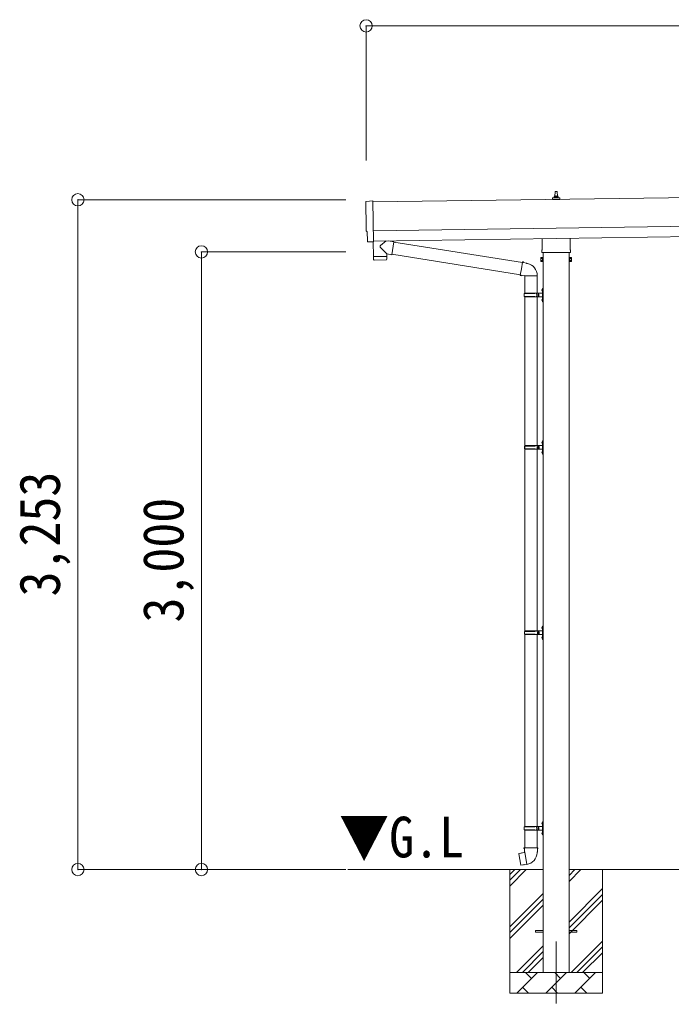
# Model space of a CAD drawing. Units: millimetres at full size, sheet at 1:60. Extents: x -16864 to 16864, y -11640 to 11640.
# Drawn here: x -2749 to 416, y -7512 to -2735 of the extents above; entities that cross this region are included whole.
import ezdxf
from ezdxf.enums import TextEntityAlignment as Align

# ---------------------------------------------------------------- set-up
doc = ezdxf.new("R2010")
doc.units = ezdxf.units.MM
doc.header["$LTSCALE"] = 60
doc.header["$PDMODE"] = 32
doc.header["$PDSIZE"] = 60
doc.linetypes.add('CHAIN1', pattern=[8, 5, -1, 1, -1])
for name, color, linetype, lineweight in [('0-1_Defpoints', 7, 'CHAIN1', 9), ('0-2_TEXT1', 4, 'Continuous', 9), ('0-3_SHAPE', 7, 'Continuous', 9), ('0-7_PARTS2', 7, 'Continuous', 9), ('0-8_TABLE1', 6, 'Continuous', 9), ('0-9_DIM1', 7, 'Continuous', 9)]:
    doc.layers.add(name, color=color, linetype=linetype, lineweight=lineweight)
doc.styles.add('ＭＳ ゴシック', font='')
doc.styles.get('ＭＳ ゴシック').set_extended_font_data('MS Gothic')

msp = doc.modelspace()

# ---------------------------------------------------------------- linework, layer by layer
at = {"layer": '0-1_Defpoints'}
msp.add_line((-143.3, -7212.64), (-143.3, -7561.64), dxfattribs=at)
at = {"layer": '0-2_TEXT1'}
for p, q in [((4596.76, -3539.95), (-1033.7, -3620.38)), ((-149, -3593.38), (-148.27, -3569.86)), ((-147.27, -3568.88), (-138.72, -3568.88)), ((-137.72, -3569.86), (-137, -3593.38)), ((-161.25, -3608.88), (-161.25, -3601.17)), ((-124.75, -3608.88), (-161.25, -3608.88)), ((-160.86, -3600.38), (-125.13, -3600.38)), ((-160.48, -3600.2), (-153.76, -3598.57)), ((-153.38, -3598.38), (-132.61, -3598.38)), ((-153, -3597.6), (-153, -3593.38)), ((-152, -3593.38), (-134, -3593.38)), ((-133, -3597.6), (-133, -3593.38)), ((-125.51, -3600.2), (-132.23, -3598.57)), ((-124.75, -3608.88), (-124.75, -3601.17)), ((-1031.7, -3760.37), (4598.76, -3679.93)), ((-1030.99, -3810.36), (4599.48, -3729.93)), ((-1050.56, -3814.41), (-1057.49, -3814.15)), ((-211.6, -3852.87), (-211.6, -3798.66)), ((-75, -3796.71), (-75, -3852.87)), ((-213.3, -3861.64), (-213.3, -3856.14)), ((-75.37, -3865.14), (-211.24, -3865.14)), ((-205.8, -3865.14), (-205.8, -7362.64)), ((-80.8, -7362.64), (-80.8, -3865.14)), ((-73.3, -3856.14), (-73.3, -3861.64)), ((-217.3, -3891.14), (-216.54, -3889.83)), ((-217.3, -3891.14), (-217.3, -3908.14)), ((-217.3, -3908.14), (-216.54, -3909.46)), ((-210.3, -3894.73), (-216.54, -3894.73)), ((-210.3, -3904.55), (-216.54, -3904.55)), ((-210.3, -3909.46), (-216.54, -3909.46)), ((-207.8, -3908.84), (-210.3, -3908.84)), ((-78.8, -3908.84), (-76.3, -3908.84)), ((-76.3, -3894.73), (-70.06, -3894.73)), ((-76.3, -3904.55), (-70.06, -3904.55)), ((-76.3, -3909.46), (-70.06, -3909.46)), ((-69.3, -3891.14), (-70.06, -3889.83)), ((-69.3, -3908.14), (-70.06, -3909.46)), ((-69.3, -3891.14), (-69.3, -3908.14)), ((-243.3, -7158.14), (-205.8, -7158.14)), ((-243.3, -7167.14), (-243.3, -7158.14)), ((-243.3, -7158.14), (-205.8, -7158.14)), ((-243.3, -7167.14), (-243.3, -7158.14)), ((-80.8, -7158.14), (-43.3, -7158.14)), ((-80.8, -7158.14), (-43.3, -7158.14)), ((-43.3, -7167.14), (-43.3, -7158.14)), ((-43.3, -7167.14), (-43.3, -7158.14)), ((-243.3, -7167.14), (-205.8, -7167.14)), ((-243.3, -7167.14), (-205.8, -7167.14)), ((-80.8, -7167.14), (-43.3, -7167.14)), ((-80.8, -7167.14), (-43.3, -7167.14))]:
    msp.add_line(p, q, dxfattribs=at)
for points in [[(-1065.32, -3617.4), (-1033.77, -3615.29), (-1030.95, -3813.13)], [(-1060.37, -3811.2), (-1061.04, -3764.17), (-1061.64, -3764.18)], [(-1049.82, -3814.13), (-1049.17, -3813.49), (-1030.93, -3814.13)], [(-210.3, -3909.46), (-210.3, -3889.83), (-216.54, -3889.83)], [(-210.3, -3908.84), (-210.3, -3890.44), (-207.8, -3890.44)], [(-76.3, -3908.84), (-76.3, -3890.44), (-78.8, -3890.44)], [(-76.3, -3909.46), (-76.3, -3889.83), (-70.06, -3889.83)]]:
    msp.add_lwpolyline(points, dxfattribs=at)
for points in [[(-207.8, -3910.14), (-207.8, -3889.14), (-205.8, -3889.14), (-205.8, -3910.14)], [(-78.8, -3910.14), (-78.8, -3889.14), (-80.8, -3889.14), (-80.8, -3910.14)]]:
    msp.add_lwpolyline(points, close=True, dxfattribs=at)
for centre, radius, start, end in [((-147.27, -3569.88), 1, 90, 178.60509), ((-138.72, -3569.88), 1, 1.39491, 90), ((-160.25, -3601.17), 1, 103.62699, 180), ((-154, -3597.6), 1, 283.62699, 0), ((-148.91, -3594.02), 4.13, 90, 171.17633), ((-152, -3594.38), 1, 90, 180), ((-139.66, -3593.38), 4.83, 133.60282, 180), ((-146.33, -3593.38), 4.83, 0, 46.39718), ((-137.08, -3594.02), 4.13, 8.82367, 90), ((-134, -3594.38), 1, 0, 90), ((-132, -3597.6), 1, 180, 256.37301), ((-125.75, -3601.17), 1, 0, 76.37301), ((-209.3, -3856.14), 4, 125.09963, 180), ((-209.3, -3861.64), 4, 180, 194.47751), ((-209.3, -3861.64), 4, 194.47751, 241.04498), ((-77.3, -3861.64), 4, 298.95502, 345.52249), ((-77.3, -3856.14), 4, 0, 54.90037), ((-77.3, -3861.64), 4, 345.52249, 0), ((-212.96, -3892.28), 4.34, 145.61575, 214.38425), ((-212.96, -3907), 4.34, 145.61575, 214.38425), ((-201.06, -3899.64), 16.24, 162.41205, 197.58795), ((-73.65, -3892.28), 4.34, 325.61575, 34.38425), ((-85.54, -3899.64), 16.24, 342.41205, 17.58795), ((-73.65, -3907), 4.34, 325.61575, 34.38425)]:
    msp.add_arc(centre, radius, start, end, dxfattribs=at)
for centre, major_axis, ratio, start_param, end_param in [((-1065.12, -3620.39), (-3, -0.04), 0.99863, 4.7647489, 6.2979817), ((-5829.49, -3758.89), (4762.89, 68.04), 0.99863, 6.2686928, 6.2979817), ((-1061.7, -3759.78), (-4.41, -0.06), 0.99863, 6.2686928, 7.8539816), ((-1057.37, -3811.15), (-2.15, -2.1), 0.9974, 5.5252311, 7.0411395), ((-1050.52, -3813.41), (-0.717, -0.7), 0.9974, 0.7579542, 1.5707963)]:
    msp.add_ellipse(centre, major_axis=major_axis, ratio=ratio, start_param=start_param, end_param=end_param, dxfattribs=at)
at = {"layer": '0-3_SHAPE'}
for p, q in [((-205.8, -6862.64), (-1154.75, -6862.64)), ((-368.3, -6862.64), (-368.3, -7462.64)), ((-368.3, -6886.12), (-344.82, -6862.64)), ((-368.3, -6914.41), (-316.54, -6862.64)), ((-368.3, -6942.69), (-288.25, -6862.64)), ((1694.2, -6862.64), (-80.8, -6862.64)), ((-80.8, -6891.47), (-51.98, -6862.64)), ((-80.8, -6919.75), (-23.69, -6862.64)), ((81.7, -6862.64), (81.7, -7462.64)), ((-80.8, -7117.74), (81.7, -6955.24)), ((-368.3, -7140.68), (-205.8, -6978.18)), ((-368.3, -7168.97), (-205.8, -7006.47)), ((-80.8, -7146.02), (81.7, -6983.52)), ((-80.8, -7174.31), (81.7, -7011.81)), ((-368.3, -7197.25), (-205.8, -7034.75)), ((-71.15, -7362.64), (81.7, -7209.8)), ((-335.7, -7362.64), (-205.8, -7232.74)), ((-307.42, -7362.64), (-205.8, -7261.02)), ((-42.86, -7362.64), (81.7, -7238.08)), ((-279.14, -7362.64), (-205.8, -7289.31)), ((-14.58, -7362.64), (81.7, -7266.37)), ((-368.3, -7362.64), (81.7, -7362.64)), ((-334.73, -7462.64), (-234.73, -7362.64)), ((-263.28, -7391.2), (-291.83, -7362.64)), ((-193.3, -7462.64), (-93.3, -7362.64)), ((-121.86, -7391.2), (-150.41, -7362.64)), ((-51.88, -7462.64), (48.12, -7362.64)), ((19.56, -7391.2), (-8.99, -7362.64)), ((-306.17, -7434.09), (-277.62, -7462.64)), ((-164.75, -7434.09), (-136.2, -7462.64)), ((-23.33, -7434.09), (5.22, -7462.64)), ((81.7, -7462.64), (-368.3, -7462.64))]:
    msp.add_line(p, q, dxfattribs=at)
at = {"layer": '0-8_TABLE1'}
for p, q in [((-1066.3, -2765), (-1066.3, -3419.33)), ((10282.7, -2765), (-1066.3, -2765)), ((-2466.3, -3609.35), (-1165.61, -3609.35)), ((-2466.3, -3609.35), (-2466.3, -6862.64)), ((-1866.3, -3862.64), (-1165.61, -3862.64)), ((-1866.3, -3862.64), (-1866.3, -6862.64)), ((-2466.3, -6862.64), (-1165.61, -6862.64))]:
    msp.add_line(p, q, dxfattribs=at)
for p in [(-1066.3, -2765), (-2466.3, -3609.35), (-1866.3, -3862.64), (-2466.3, -6862.64), (-1866.3, -6862.64)]:
    msp.add_point(p, dxfattribs=at)
at = {"layer": '0-9_DIM1'}
for p, q in [((-1030.95, -3813.13), (-1030.93, -3814.13)), ((-969.54, -3809.48), (-997.19, -3832)), ((-931.92, -3813.49), (-957.76, -3809.32)), ((-931.92, -3813.49), (-942.08, -3876.38)), ((-932.22, -3815.33), (-306.87, -3914.89)), ((-966.49, -3872.43), (-997.36, -3839.33)), ((-1030.3, -3886.36), (-1029.89, -3899.41)), ((-969.31, -3901.49), (-1026.84, -3902.31)), ((-1025.82, -3885.3), (-1025.78, -3886.3)), ((-970.82, -3884.51), (-970.83, -3885.51)), ((-966.49, -3872.43), (-942.08, -3876.38)), ((-966.49, -3872.43), (-966.32, -3884.45)), ((-941.79, -3874.56), (-317.29, -3973.99)), ((-306.55, -3913.07), (-312.08, -3944.44)), ((-306.55, -3913.07), (-305.4, -3911.09)), ((-305.4, -3911.09), (-301.84, -3911.72)), ((-301.84, -3911.72), (-301.43, -3914.07)), ((-286.91, -3916.89), (-285.23, -3918.52)), ((-317.61, -3975.81), (-312.08, -3944.44)), ((-285.23, -3918.52), (-283.11, -3918.97)), ((-317.61, -3975.81), (-317.21, -3978.06)), ((-317.61, -3975.81), (-312.46, -3976.62)), ((-317.21, -3978.06), (-313.65, -3978.69)), ((-313.65, -3978.69), (-312.46, -3976.62)), ((-312.46, -3976.62), (-297.85, -3978.93)), ((-297.85, -3978.93), (-295.65, -3977.95)), ((-235.35, -3978.35), (-296.53, -3978.35)), ((-295.8, -3978.35), (-295.8, -4063.56)), ((-235.8, -3978.35), (-235.8, -4063.56)), ((-212.11, -4046.41), (-210.06, -4047.41)), ((-210.84, -4044.41), (-210.2, -4044.41)), ((-210.84, -4044.41), (-210.84, -4052.71)), ((-210.84, -4052.71), (-210.2, -4052.71)), ((-210.2, -4044.41), (-210.2, -4052.71)), ((-210.2, -4044.41), (-209.8, -4044.81)), ((-210.2, -4052.71), (-209.8, -4052.31)), ((-210.06, -4047.41), (-209.45, -4048.56)), ((-209.8, -4040.56), (-206.8, -4039.06)), ((-209.8, -4040.56), (-209.8, -4072.56)), ((-209.8, -4044.81), (-209.8, -4052.31)), ((-206.8, -4039.06), (-206.8, -4072.56)), ((-206.8, -4039.06), (-205.8, -4039.06)), ((-205.8, -4039.06), (-205.8, -4072.56)), ((-298.8, -4065.56), (-248.47, -4065.56)), ((-298.8, -4079.56), (-248.47, -4079.56)), ((-297.8, -4063.56), (-211.8, -4063.56)), ((-297.8, -4063.56), (-297.8, -4065.56)), ((-297.8, -4081.56), (-297.8, -4079.56)), ((-297.8, -4081.56), (-211.8, -4081.56)), ((-295.8, -4081.56), (-295.8, -5703.64)), ((-238.8, -4063.56), (-238.8, -4068.06)), ((-238.8, -4068.06), (-236.8, -4068.06)), ((-238.8, -4081.56), (-238.8, -4077.06)), ((-238.8, -4077.06), (-236.8, -4077.06)), ((-236.8, -4068.06), (-236.8, -4072.56)), ((-236.8, -4077.06), (-236.8, -4072.56)), ((-235.8, -4081.56), (-235.8, -5703.64)), ((-230.8, -4063.56), (-230.8, -4072.56)), ((-230.8, -4068.06), (-227.8, -4068.06)), ((-230.8, -4081.56), (-230.8, -4072.56)), ((-230.8, -4077.06), (-227.8, -4077.06)), ((-227.8, -4068.06), (-227.8, -4072.56)), ((-227.8, -4077.06), (-227.8, -4072.56)), ((-212.11, -4094.41), (-210.06, -4095.41)), ((-210.84, -4092.41), (-210.2, -4092.41)), ((-210.84, -4092.41), (-210.84, -4100.71)), ((-210.84, -4100.71), (-210.2, -4100.71)), ((-210.2, -4092.41), (-210.2, -4100.71)), ((-210.2, -4092.41), (-209.8, -4092.81)), ((-210.2, -4100.71), (-209.8, -4100.31)), ((-210.06, -4095.41), (-209.45, -4096.56)), ((-209.8, -4104.56), (-209.8, -4072.56)), ((-209.8, -4092.81), (-209.8, -4100.31)), ((-209.8, -4104.56), (-206.8, -4106.06)), ((-206.8, -4106.06), (-206.8, -4072.56)), ((-206.8, -4106.06), (-205.8, -4106.06)), ((-205.8, -4106.06), (-205.8, -4072.56)), ((-296.3, -4805.64), (-245.97, -4805.64)), ((-296.3, -4819.64), (-245.97, -4819.64)), ((-295.3, -4803.64), (-295.3, -4805.64)), ((-295.3, -4803.64), (-211.8, -4803.64)), ((-295.3, -4821.64), (-295.3, -4819.64)), ((-295.3, -4821.64), (-211.8, -4821.64)), ((-236.3, -4803.64), (-236.3, -4808.14)), ((-236.3, -4808.14), (-234.3, -4808.14)), ((-236.3, -4821.64), (-236.3, -4817.14)), ((-236.3, -4817.14), (-234.3, -4817.14)), ((-234.3, -4808.14), (-234.3, -4812.64)), ((-234.3, -4817.14), (-234.3, -4812.64)), ((-228.3, -4803.64), (-228.3, -4812.64)), ((-228.3, -4808.14), (-225.3, -4808.14)), ((-228.3, -4821.64), (-228.3, -4812.64)), ((-228.3, -4817.14), (-225.3, -4817.14)), ((-225.3, -4808.14), (-225.3, -4812.64)), ((-225.3, -4817.14), (-225.3, -4812.64)), ((-212.11, -4786.49), (-210.06, -4787.49)), ((-210.84, -4784.49), (-210.2, -4784.49)), ((-210.84, -4784.49), (-210.84, -4792.79)), ((-210.84, -4792.79), (-210.2, -4792.79)), ((-210.2, -4784.49), (-210.2, -4792.79)), ((-210.2, -4784.49), (-209.8, -4784.89)), ((-210.2, -4792.79), (-209.8, -4792.39)), ((-210.06, -4787.49), (-209.45, -4788.64)), ((-209.8, -4780.64), (-206.8, -4779.14)), ((-209.8, -4780.64), (-209.8, -4812.64)), ((-209.8, -4784.89), (-209.8, -4792.39)), ((-209.8, -4844.64), (-209.8, -4812.64)), ((-206.8, -4779.14), (-206.8, -4812.64)), ((-206.8, -4779.14), (-205.8, -4779.14)), ((-206.8, -4846.14), (-206.8, -4812.64)), ((-205.8, -4779.14), (-205.8, -4812.64)), ((-205.8, -4846.14), (-205.8, -4812.64)), ((-212.11, -4834.49), (-210.06, -4835.49)), ((-210.84, -4832.49), (-210.2, -4832.49)), ((-210.84, -4832.49), (-210.84, -4840.79)), ((-210.84, -4840.79), (-210.2, -4840.79)), ((-210.2, -4832.49), (-210.2, -4840.79)), ((-210.2, -4832.49), (-209.8, -4832.89)), ((-210.2, -4840.79), (-209.8, -4840.39)), ((-210.06, -4835.49), (-209.45, -4836.64)), ((-209.8, -4832.89), (-209.8, -4840.39)), ((-209.8, -4844.64), (-206.8, -4846.14)), ((-206.8, -4846.14), (-205.8, -4846.14)), ((-210.84, -5684.49), (-210.2, -5684.49)), ((-210.84, -5684.49), (-210.84, -5692.79)), ((-210.2, -5684.49), (-210.2, -5692.79)), ((-210.2, -5684.49), (-209.8, -5684.89)), ((-209.8, -5680.64), (-206.8, -5679.14)), ((-209.8, -5680.64), (-209.8, -5712.64)), ((-206.8, -5679.14), (-206.8, -5712.64)), ((-206.8, -5679.14), (-205.8, -5679.14)), ((-205.8, -5679.14), (-205.8, -5712.64)), ((-296.3, -5705.64), (-245.97, -5705.64)), ((-296.3, -5719.64), (-245.97, -5719.64)), ((-295.8, -5721.63), (-295.8, -6653.64)), ((-295.3, -5703.64), (-295.3, -5705.64)), ((-295.3, -5703.64), (-211.8, -5703.64)), ((-295.3, -5721.64), (-295.3, -5719.64)), ((-295.3, -5721.64), (-211.8, -5721.64)), ((-236.3, -5703.64), (-236.3, -5708.14)), ((-236.3, -5708.14), (-234.3, -5708.14)), ((-236.3, -5721.64), (-236.3, -5717.14)), ((-236.3, -5717.14), (-234.3, -5717.14)), ((-235.8, -5721.63), (-235.8, -6653.64)), ((-234.3, -5708.14), (-234.3, -5712.64)), ((-234.3, -5717.14), (-234.3, -5712.64)), ((-228.3, -5703.64), (-228.3, -5712.64)), ((-228.3, -5708.14), (-225.3, -5708.14)), ((-228.3, -5721.64), (-228.3, -5712.64)), ((-228.3, -5717.14), (-225.3, -5717.14)), ((-225.3, -5708.14), (-225.3, -5712.64)), ((-225.3, -5717.14), (-225.3, -5712.64)), ((-212.11, -5686.49), (-210.06, -5687.49)), ((-210.84, -5692.79), (-210.2, -5692.79)), ((-210.84, -5732.49), (-210.2, -5732.49)), ((-210.84, -5732.49), (-210.84, -5740.79)), ((-210.2, -5692.79), (-209.8, -5692.39)), ((-210.2, -5732.49), (-210.2, -5740.79)), ((-210.2, -5732.49), (-209.8, -5732.89)), ((-210.06, -5687.49), (-209.45, -5688.64)), ((-209.8, -5684.89), (-209.8, -5692.39)), ((-209.8, -5744.64), (-209.8, -5712.64)), ((-206.8, -5746.14), (-206.8, -5712.64)), ((-205.8, -5746.14), (-205.8, -5712.64)), ((-212.11, -5734.49), (-210.06, -5735.49)), ((-210.84, -5740.79), (-210.2, -5740.79)), ((-210.2, -5740.79), (-209.8, -5740.39)), ((-210.06, -5735.49), (-209.45, -5736.64)), ((-209.8, -5732.89), (-209.8, -5740.39)), ((-209.8, -5744.64), (-206.8, -5746.14)), ((-206.8, -5746.14), (-205.8, -5746.14)), ((-212.11, -6636.49), (-210.06, -6637.49)), ((-210.84, -6634.49), (-210.2, -6634.49)), ((-210.84, -6634.49), (-210.84, -6642.79)), ((-210.2, -6634.49), (-210.2, -6642.79)), ((-210.2, -6634.49), (-209.8, -6634.89)), ((-210.06, -6637.49), (-209.45, -6638.64)), ((-209.8, -6630.64), (-206.8, -6629.14)), ((-209.8, -6630.64), (-209.8, -6662.64)), ((-209.8, -6634.89), (-209.8, -6642.39)), ((-206.8, -6629.14), (-206.8, -6662.64)), ((-206.8, -6629.14), (-205.8, -6629.14)), ((-205.8, -6629.14), (-205.8, -6662.64)), ((-298.8, -6655.64), (-248.47, -6655.64)), ((-298.8, -6669.64), (-248.47, -6669.64)), ((-297.8, -6653.64), (-211.8, -6653.64)), ((-297.8, -6653.64), (-297.8, -6655.64)), ((-297.8, -6671.64), (-297.8, -6669.64)), ((-297.8, -6671.64), (-211.8, -6671.64)), ((-295.8, -6671.64), (-295.8, -6756.57)), ((-238.8, -6653.64), (-238.8, -6658.14)), ((-238.8, -6658.14), (-236.8, -6658.14)), ((-238.8, -6671.64), (-238.8, -6667.14)), ((-238.8, -6667.14), (-236.8, -6667.14)), ((-236.8, -6658.14), (-236.8, -6662.64)), ((-236.8, -6667.14), (-236.8, -6662.64)), ((-235.8, -6671.64), (-235.8, -6756.57)), ((-230.8, -6653.64), (-230.8, -6662.64)), ((-230.8, -6658.14), (-227.8, -6658.14)), ((-230.8, -6671.64), (-230.8, -6662.64)), ((-230.8, -6667.14), (-227.8, -6667.14)), ((-227.8, -6658.14), (-227.8, -6662.64)), ((-227.8, -6667.14), (-227.8, -6662.64)), ((-212.11, -6684.49), (-210.06, -6685.49)), ((-210.84, -6642.79), (-210.2, -6642.79)), ((-210.84, -6682.49), (-210.2, -6682.49)), ((-210.84, -6682.49), (-210.84, -6690.79)), ((-210.2, -6642.79), (-209.8, -6642.39)), ((-210.2, -6682.49), (-210.2, -6690.79)), ((-210.2, -6682.49), (-209.8, -6682.89)), ((-210.06, -6685.49), (-209.45, -6686.64)), ((-209.8, -6694.64), (-209.8, -6662.64)), ((-209.8, -6682.89), (-209.8, -6690.39)), ((-206.8, -6696.14), (-206.8, -6662.64)), ((-205.8, -6696.14), (-205.8, -6662.64)), ((-210.84, -6690.79), (-210.2, -6690.79)), ((-210.2, -6690.79), (-209.8, -6690.39)), ((-209.8, -6694.64), (-206.8, -6696.14)), ((-206.8, -6696.14), (-205.8, -6696.14)), ((-296.4, -6779.77), (-324.26, -6785.02)), ((-311.52, -6782.42), (-311.73, -6782.66)), ((-297.65, -6756.57), (-299.8, -6757.35)), ((-299.8, -6757.35), (-299.8, -6760.97)), ((-299.8, -6760.97), (-297.56, -6761.78)), ((-297.65, -6756.57), (-265.8, -6756.57)), ((-297.65, -6756.57), (-297.56, -6761.78)), ((-297.56, -6761.78), (-297.3, -6776.57)), ((-297.3, -6776.57), (-295.95, -6778.57)), ((-286.04, -6837.07), (-296.17, -6779.59)), ((-296.15, -6778.77), (-296.15, -6779.48)), ((-295.95, -6778.57), (-295.99, -6778.57)), ((-233.95, -6756.57), (-265.8, -6756.57)), ((-235.61, -6778.51), (-235.69, -6780.67)), ((-234.3, -6776.57), (-235.61, -6778.51)), ((-231.8, -6760.97), (-234.04, -6761.78)), ((-233.95, -6756.57), (-231.8, -6757.35)), ((-231.8, -6757.35), (-231.8, -6760.97)), ((-324.26, -6785.02), (-325.07, -6786.19)), ((-325.07, -6786.19), (-315.45, -6840.75)), ((-301.43, -6839.66), (-301.71, -6839.5)), ((-285.74, -6837.83), (-285.98, -6837.17))]:
    msp.add_line(p, q, dxfattribs=at)
for points in [[(-1031.33, -3814.12), (-1030.32, -3885.36), (-966.32, -3884.45)], [(-966.35, -3898.5), (-966.31, -3885.45), (-1030.3, -3886.36)], [(-306.55, -3913.07), (-301.43, -3914.07), (-286.91, -3916.89)], [(-212.11, -4050.71), (-210.06, -4049.71), (-209.45, -4048.56)], [(-212.11, -4098.71), (-210.06, -4097.71), (-209.45, -4096.56)], [(-212.11, -4790.79), (-210.06, -4789.79), (-209.45, -4788.64)], [(-212.11, -4838.79), (-210.06, -4837.79), (-209.45, -4836.64)], [(-212.11, -5690.79), (-210.06, -5689.79), (-209.45, -5688.64)], [(-212.11, -5738.79), (-210.06, -5737.79), (-209.45, -5736.64)], [(-212.11, -6640.79), (-210.06, -6639.79), (-209.45, -6638.64)], [(-212.11, -6688.79), (-210.06, -6687.79), (-209.45, -6686.64)], [(-309.28, -6782.2), (-309.56, -6782.05), (-311.52, -6782.42)], [(-233.95, -6756.57), (-234.04, -6761.78), (-234.3, -6776.57)], [(-286.31, -6836.97), (-314.29, -6841.57), (-315.45, -6840.75)], [(-299.24, -6839.1), (-299.45, -6839.34), (-301.43, -6839.66)]]:
    msp.add_lwpolyline(points, dxfattribs=at)
for centre, radius, start, end in [((-993.88, -3835.74), 5, 131.47396, 225.79244), ((-1026.89, -3899.31), 3, 181.81845, 270.86677), ((-969.35, -3898.49), 3, 270.81845, 359.81845), ((-295.65, -3977.95), 60.3, 359.62495, 78), ((-206.51, -4048.56), 6, 136.21765, 223.78235), ((-250.05, -4072.56), 49.25, 171.82876, 180.00002), ((-250.05, -4072.56), 49.25, 180.00002, 188.17127), ((-248.47, -4063.56), 2, 270, 359.99998), ((-248.47, -4081.56), 2, 0.00005, 90.00004), ((-206.51, -4096.56), 6, 136.21765, 223.78235), ((-211.8, -4061.56), 2, 270, 359.99998), ((-211.8, -4083.56), 2, 0.00005, 90.00004), ((-247.55, -4812.64), 49.25, 171.82876, 180.00002), ((-247.55, -4812.64), 49.25, 180.00002, 188.17127), ((-245.97, -4803.64), 2, 270, 359.99998), ((-245.97, -4821.64), 2, 0.00005, 90.00004), ((-206.51, -4788.64), 6, 136.21765, 223.78235), ((-211.8, -4801.64), 2, 270, 359.99998), ((-211.8, -4823.64), 2, 0.00005, 90.00004), ((-206.51, -4836.64), 6, 136.21765, 223.78235), ((-206.51, -5688.64), 6, 136.21765, 223.78235), ((-247.55, -5712.64), 49.25, 171.82876, 180.00002), ((-247.55, -5712.64), 49.25, 180.00002, 188.17127), ((-245.97, -5703.64), 2, 270, 359.99998), ((-245.97, -5721.64), 2, 0.00005, 90.00004), ((-206.51, -5736.64), 6, 136.21765, 223.78235), ((-211.8, -5701.64), 2, 270, 359.99998), ((-211.8, -5723.64), 2, 0.00005, 90.00004), ((-206.51, -6638.64), 6, 136.21765, 223.78235), ((-250.05, -6662.64), 49.25, 171.82876, 180.00002), ((-250.05, -6662.64), 49.25, 180.00002, 188.17127), ((-248.47, -6653.64), 2, 270, 359.99998), ((-248.47, -6671.64), 2, 0.00005, 90.00004), ((-206.51, -6686.64), 6, 136.21765, 223.78235), ((-211.8, -6651.64), 2, 270, 359.99998), ((-211.8, -6673.64), 2, 0.00005, 90.00004), ((-296.45, -6779.48), 0.3, 280.66842, 0), ((-295.95, -6778.77), 0.2, 100, 180), ((-295.95, -6778.57), 60.3, 279.96938, 358), ((-286.26, -6837.27), 0.3, 20, 99.33158), ((-285.55, -6837.76), 0.2, 200, 279.96938)]:
    msp.add_arc(centre, radius, start, end, dxfattribs=at)

# ---------------------------------------------------------------- texts
at = {"layer": '0-7_PARTS2', "style": 'ＭＳ ゴシック', "width": 0.9}
msp.add_text('▼G.L', height=197.9, dxfattribs=at).set_placement((-1197.47, -6862.92), align=Align.BOTTOM_LEFT)
at = {"layer": '0-8_TABLE1', "color": 7, "style": 'ＭＳ ゴシック', "width": 0.9}
for s, p in [('3,253', (-2493.8, -5536)), ('3,000', (-1893.8, -5662.64))]:
    msp.add_text(s, height=197.9, rotation=90, dxfattribs=at).set_placement(p, align=Align.BOTTOM_LEFT)

doc.saveas('drawing.dxf')
